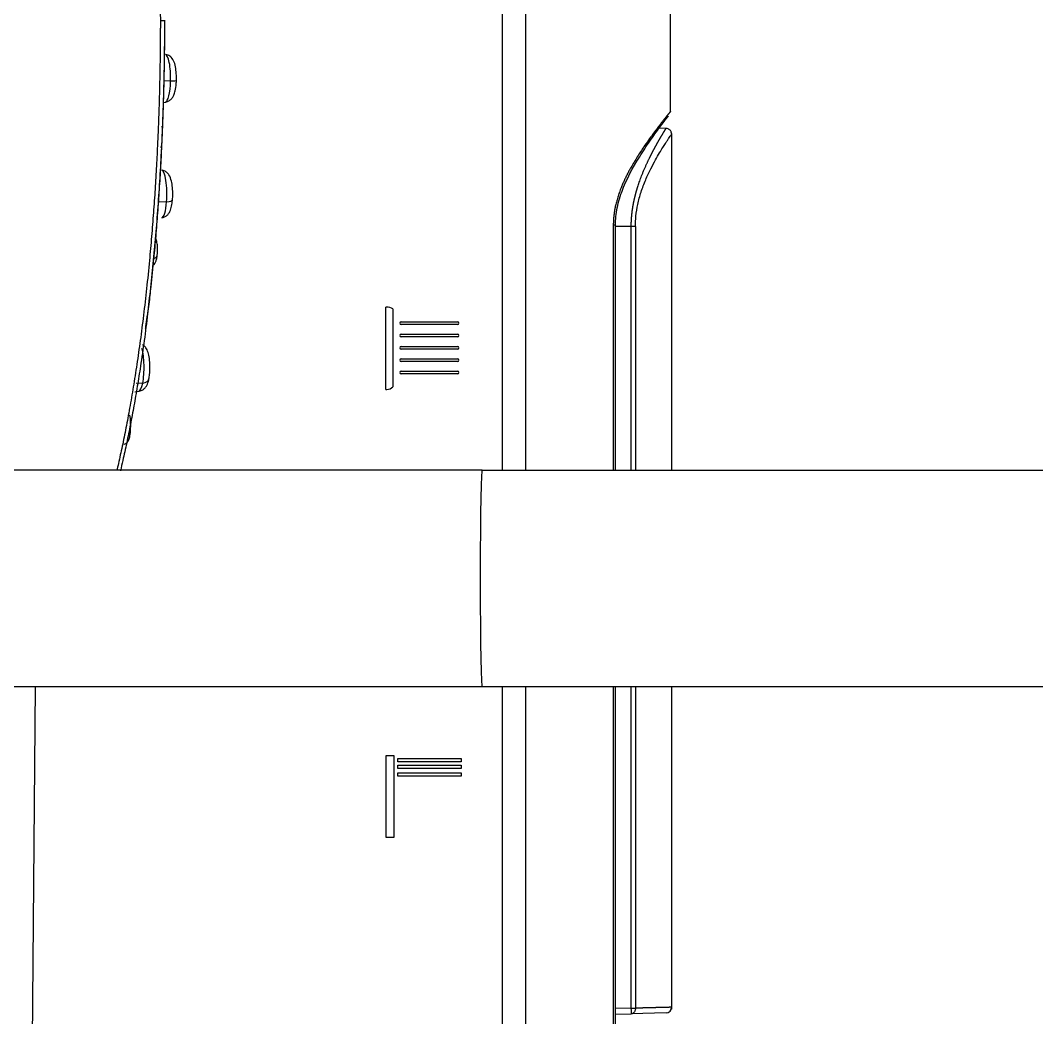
# Model space of a CAD drawing. Header units: millimetres. Extents: x -33000 to 294000, y 0 to 42408.
# Drawn here: x 239881.2 to 239970.5, y 18431 to 18518.6 of the extents above; entities that cross this region are included whole.
import ezdxf

# ---------------------------------------------------------------- set-up
doc = ezdxf.new("R2010")
doc.units = ezdxf.units.MM
doc.header["$LTSCALE"] = 50
doc.layers.add('arch', color=8, linetype='Continuous')

# ---------------------------------------------------------------- blocks, each defined once
blk = doc.blocks.new('A$C6CF502EC')
for p, q in [((-152.278, 69.096), (-152.278, 9.501)), ((-152.085, 9.5), (-152.085, 69)), ((-101.016, 46.004), (-101.335, 9.5)), ((-157.21, 37.822), (-157.21, 9.501)), ((-156.723, 38.162), (-153.664, 38.242)), ((-153.664, 37.742), (-154.029, 37.742)), ((-154.029, 9.5), (-154.029, 37.742)), ((-152.278, 38.278), (-153.664, 38.242)), ((-153.664, 37.742), (-152.278, 37.778)), ((-153.664, 37.742), (-153.664, 9.5)), ((-132.815, 22.761), (-132.144, 22.761)), ((-132.815, 15.557), (-132.815, 22.761)), ((-132.144, 22.761), (-132.144, 15.557)), ((-138.72, 17.371), (-133.156, 17.371)), ((-138.72, 17.088), (-138.72, 17.371)), ((-133.156, 17.088), (-138.72, 17.088)), ((-133.156, 17.371), (-133.156, 17.088)), ((-138.72, 16.691), (-133.156, 16.691)), ((-138.72, 16.407), (-138.72, 16.691)), ((-133.156, 16.407), (-138.72, 16.407)), ((-138.72, 16.114), (-133.156, 16.114)), ((-138.72, 15.83), (-138.72, 16.114)), ((-133.156, 16.691), (-133.156, 16.407)), ((-133.156, 16.114), (-133.156, 15.83)), ((-133.156, 15.83), (-138.72, 15.83)), ((-132.144, 15.557), (-132.815, 15.557)), ((-140.562, 9.5), (-380.526, 9.5)), ((-81.61, 9.5), (-140.562, 9.5)), ((-140.562, -9.5), (-380.526, -9.5)), ((-157.21, -9.5), (-157.21, -39.041)), ((-154.029, -30.9), (-154.029, -9.5)), ((-153.664, -9.5), (-153.664, -30.9)), ((-152.278, -9.5), (-152.278, -31.024)), ((-152.085, -31), (-152.085, -9.5)), ((-140.562, -9.5), (-81.61, -9.5)), ((-132.722, -23.664), (-132.722, -16.818)), ((-132.12, -16.596), (-132.12, -23.82)), ((-110.066, -16.378), (-110.412, -16.428)), ((-110.759, -17.152), (-110.193, -17.097)), ((-138.4, -17.953), (-133.445, -17.953)), ((-133.445, -18.194), (-138.4, -18.194)), ((-138.4, -19.037), (-133.445, -19.037)), ((-133.445, -19.278), (-138.4, -19.278)), ((-138.4, -20.121), (-133.445, -20.121)), ((-133.445, -20.361), (-138.4, -20.361)), ((-138.4, -21.204), (-133.445, -21.204)), ((-133.445, -21.445), (-138.4, -21.445)), ((-138.4, -22.288), (-133.445, -22.288)), ((-133.445, -22.529), (-138.4, -22.529)), ((-154.029, -30.9), (-153.664, -30.9)), ((-153.664, -30.9), (-152.278, -30.9)), ((-112.856, -33.061), (-112.116, -33.025)), ((-156.778, -39.51), (-156.107, -39.528)), ((-157.11, -40.997), (-157.11, -99.532)), ((-112.532, -41.787), (-112.745, -41.818)), ((-113.205, -43.673), (-112.612, -43.663))]:
    blk.add_line(p, q)
for centre, radius, start, end in [((-156.709, 37.662), 0.5, 91.50029, 180.02676), ((-132.181, -17.357), 0.764, 90, 135.12697), ((-132.181, -17.357), 0.764, 85.42361, 90), ((-138.4, -18.074), 0.12, 90, 270), ((-133.445, -18.074), 0.12, 270, 90), ((-138.4, -19.157), 0.12, 90, 270), ((-133.445, -19.157), 0.12, 270, 90), ((-138.4, -20.241), 0.12, 90, 270), ((-133.445, -20.241), 0.12, 270, 90), ((-138.4, -21.325), 0.12, 90, 270), ((-133.445, -21.325), 0.12, 270, 90), ((-138.4, -22.408), 0.12, 90, 270), ((-133.445, -22.408), 0.12, 270, 90), ((-132.183, -22.824), 0.998, 237.31738, 270), ((-132.183, -22.824), 0.998, 270, 273.61653)]:
    blk.add_arc(centre, radius, start, end)
for centre, major_axis, ratio, start_param, end_param in [((-153.651, 37.742), (-0.013, 0.5), 0.026168, 6.283161, 7.853296), ((-140.562, 0), (0, 9.5), 0.017452, 3.141593, 6.283185), ((-108.781, -12.394), (0.765, -0.235), 0.781691, 2.277284, 3.142337), ((-110.397, -18.524), (0, 2.097), 0.228351, 0.032943, 0.857268), ((-110.513, -17.67), (0.785, -0.155), 0.637213, 2.011234, 3.213238), ((-110.397, -18.524), (0, 2.097), 0.228351, 0.857268, 2.484318), ((-111.236, -28.443), (0.793, -0.105), 0.486748, 2.299707, 3.141493), ((-112.404, -33.748), (0, 2.097), 0.228351, 0.032927, 1.237089), ((-112.577, -33.32), (0.798, -0.063), 0.318894, 1.953746, 3.164001), ((-112.404, -33.748), (0, 2.097), 0.228351, 1.237089, 3.108595), ((-112.729, -43.914), (0, 2.097), 0.228351, 0.032959, 1.455708), ((-112.917, -43.764), (0.8, -0.021), 0.1118, 1.942286, 3.151443), ((-112.729, -43.914), (0, 2.097), 0.228351, 1.455708, 3.108579)]:
    blk.add_ellipse(centre, major_axis=major_axis, ratio=ratio, start_param=start_param, end_param=end_param)
for points, degree in [([(-144.36, 9.492), (-144.36, 250)], 1), ([(-142.359, 249), (-142.359, 9.493)], 1), ([(-144.36, -250), (-144.36, -9.5)], 1), ([(-142.359, -9.493), (-142.359, -249)], 1), ([(-111.005, -21.911), (-111.15, -23.026)], 1), ([(-112.486, -39.566), (-112.477, -39.618), (-112.467, -39.669), (-112.454, -39.718)], 3)]:
    blk.add_open_spline(points, degree=degree)
for points, knots in [([(-157.209, 37.662), (-157.209, 37.662), (-157.209, 37.662), (-157.209, 37.662), (-157.208, 37.662), (-157.208, 37.662), (-157.207, 37.662), (-157.205, 37.662), (-157.204, 37.662), (-157.202, 37.662), (-157.2, 37.662), (-157.198, 37.662), (-157.195, 37.662), (-157.193, 37.662), (-157.19, 37.662), (-157.186, 37.663), (-157.183, 37.663), (-157.179, 37.663), (-157.175, 37.663), (-157.171, 37.663), (-157.167, 37.663), (-157.162, 37.663), (-157.157, 37.663), (-157.152, 37.663), (-157.147, 37.664), (-157.141, 37.664), (-157.135, 37.664), (-157.129, 37.664), (-157.123, 37.664), (-157.116, 37.664), (-157.11, 37.664), (-157.103, 37.665), (-157.095, 37.665), (-157.088, 37.665), (-157.08, 37.665), (-157.072, 37.665), (-157.064, 37.666), (-157.055, 37.666), (-157.046, 37.666), (-157.037, 37.666), (-157.028, 37.667), (-157.019, 37.667), (-157.009, 37.667), (-156.999, 37.667), (-156.989, 37.668), (-156.978, 37.668), (-156.967, 37.668), (-156.956, 37.668), (-156.945, 37.669), (-156.934, 37.669), (-156.922, 37.669), (-156.91, 37.669), (-156.898, 37.67), (-156.885, 37.67), (-156.872, 37.67), (-156.859, 37.671), (-156.846, 37.671), (-156.833, 37.671), (-156.819, 37.672), (-156.805, 37.672), (-156.791, 37.672), (-156.776, 37.673), (-156.762, 37.673), (-156.747, 37.674), (-156.731, 37.674), (-156.716, 37.674), (-156.7, 37.675), (-156.684, 37.675), (-156.668, 37.676), (-156.651, 37.676), (-156.635, 37.676), (-156.618, 37.677), (-156.6, 37.677), (-156.583, 37.678), (-156.565, 37.678), (-156.547, 37.679), (-156.529, 37.679), (-156.511, 37.68), (-156.492, 37.68), (-156.473, 37.681), (-156.454, 37.681), (-156.434, 37.681), (-156.414, 37.682), (-156.394, 37.682), (-156.374, 37.683), (-156.353, 37.684), (-156.333, 37.684), (-156.312, 37.685), (-156.29, 37.685), (-156.269, 37.686), (-156.247, 37.686), (-156.225, 37.687), (-156.203, 37.687), (-156.18, 37.688), (-156.158, 37.688), (-156.135, 37.689), (-156.111, 37.69), (-156.088, 37.69), (-156.064, 37.691), (-156.04, 37.691), (-156.016, 37.692), (-155.991, 37.693), (-155.966, 37.693), (-155.941, 37.694), (-155.916, 37.695), (-155.891, 37.695), (-155.865, 37.696), (-155.839, 37.696), (-155.812, 37.697), (-155.786, 37.698), (-155.759, 37.698), (-155.732, 37.699), (-155.705, 37.7), (-155.677, 37.701), (-155.65, 37.701), (-155.622, 37.702), (-155.593, 37.703), (-155.565, 37.703), (-155.536, 37.704), (-155.507, 37.705), (-155.478, 37.706), (-155.448, 37.706), (-155.418, 37.707), (-155.388, 37.708), (-155.358, 37.709), (-155.328, 37.709), (-155.297, 37.71), (-155.266, 37.711), (-155.235, 37.712), (-155.203, 37.712), (-155.171, 37.713), (-155.139, 37.714), (-155.107, 37.715), (-155.075, 37.716), (-155.042, 37.717), (-155.009, 37.717), (-154.976, 37.718), (-154.942, 37.719), (-154.909, 37.72), (-154.875, 37.721), (-154.841, 37.722), (-154.806, 37.722), (-154.772, 37.723), (-154.737, 37.724), (-154.702, 37.725), (-154.666, 37.726), (-154.631, 37.727), (-154.595, 37.728), (-154.559, 37.729), (-154.522, 37.73), (-154.486, 37.731), (-154.449, 37.731), (-154.412, 37.732), (-154.375, 37.733), (-154.337, 37.734), (-154.299, 37.735), (-154.261, 37.736), (-154.223, 37.737), (-154.185, 37.738), (-154.146, 37.739), (-154.107, 37.74), (-154.068, 37.741), (-154.042, 37.742), (-154.029, 37.742)], [0, 0, 0, 0, 0.005936, 0.011876, 0.017819, 0.023765, 0.029715, 0.035669, 0.041626, 0.047586, 0.053549, 0.059517, 0.065487, 0.071461, 0.077439, 0.083419, 0.089404, 0.095392, 0.101383, 0.107377, 0.113375, 0.119377, 0.125382, 0.13139, 0.137402, 0.143417, 0.149436, 0.155458, 0.161484, 0.167513, 0.173545, 0.179581, 0.18562, 0.191663, 0.197709, 0.203759, 0.209812, 0.215868, 0.221928, 0.227992, 0.234058, 0.240129, 0.246202, 0.25228, 0.25836, 0.264444, 0.270532, 0.276622, 0.282717, 0.288814, 0.294916, 0.30102, 0.307128, 0.31324, 0.319355, 0.325473, 0.331595, 0.33772, 0.343849, 0.349981, 0.356116, 0.362255, 0.368398, 0.374544, 0.380693, 0.386846, 0.393002, 0.399162, 0.405325, 0.411491, 0.417661, 0.423834, 0.430011, 0.436191, 0.442375, 0.448562, 0.454753, 0.460947, 0.467144, 0.473345, 0.479549, 0.485757, 0.491968, 0.498183, 0.504401, 0.510622, 0.516847, 0.523076, 0.529308, 0.535543, 0.541781, 0.548024, 0.554269, 0.560518, 0.566771, 0.573026, 0.579286, 0.585548, 0.591815, 0.598084, 0.604357, 0.610634, 0.616914, 0.623197, 0.629484, 0.635774, 0.642068, 0.648365, 0.654665, 0.660969, 0.667277, 0.673588, 0.679902, 0.68622, 0.692541, 0.698866, 0.705194, 0.711525, 0.71786, 0.724198, 0.73054, 0.736885, 0.743234, 0.749586, 0.755942, 0.762301, 0.768663, 0.775029, 0.781398, 0.787771, 0.794147, 0.800527, 0.80691, 0.813296, 0.819686, 0.82608, 0.832477, 0.838877, 0.84528, 0.851688, 0.858098, 0.864512, 0.87093, 0.87735, 0.883775, 0.890202, 0.896634, 0.903068, 0.909506, 0.915948, 0.922393, 0.928841, 0.935293, 0.941748, 0.948207, 0.954669, 0.961134, 0.967603, 0.974076, 0.980552, 0.987031, 0.993514, 1, 1, 1, 1]), ([(-154.029, 37.742), (-154.029, 37.774), (-154.027, 37.807), (-154.018, 37.87), (-154.012, 37.901), (-153.994, 37.961), (-153.983, 37.99), (-153.957, 38.044), (-153.941, 38.069), (-153.908, 38.115), (-153.889, 38.136), (-153.849, 38.173), (-153.828, 38.188), (-153.784, 38.214), (-153.76, 38.224), (-153.713, 38.237), (-153.688, 38.241), (-153.664, 38.242)], [0, 0, 0, 0, 0.125, 0.125, 0.25, 0.25, 0.375, 0.375, 0.5, 0.5, 0.625, 0.625, 0.75, 0.75, 0.875, 0.875, 1, 1, 1, 1]), ([(-112.303, -48.97), (-112.303, -48.93), (-112.303, -48.849), (-112.303, -48.726), (-112.303, -48.598), (-112.303, -48.468), (-112.302, -48.333), (-112.302, -48.195), (-112.301, -48.053), (-112.301, -47.907), (-112.3, -47.758), (-112.299, -47.605), (-112.298, -47.448), (-112.297, -47.288), (-112.296, -47.124), (-112.295, -46.957), (-112.293, -46.786), (-112.291, -46.611), (-112.289, -46.432), (-112.287, -46.25), (-112.285, -46.064), (-112.283, -45.875), (-112.28, -45.682), (-112.277, -45.485), (-112.274, -45.285), (-112.271, -45.081), (-112.268, -44.873), (-112.264, -44.662), (-112.26, -44.447), (-112.256, -44.229), (-112.251, -44.007), (-112.246, -43.781), (-112.241, -43.552), (-112.236, -43.32), (-112.23, -43.084), (-112.224, -42.844), (-112.218, -42.601), (-112.211, -42.354), (-112.204, -42.104), (-112.197, -41.85), (-112.189, -41.593), (-112.181, -41.332), (-112.172, -41.068), (-112.163, -40.8), (-112.153, -40.529), (-112.144, -40.255), (-112.133, -39.977), (-112.122, -39.695), (-112.111, -39.411), (-112.099, -39.123), (-112.087, -38.832), (-112.074, -38.537), (-112.035, -37.665), (-111.962, -36.208), (-111.841, -34.164), (-111.699, -32.095), (-111.535, -30.006), (-111.336, -27.779), (-111.101, -25.465), (-110.831, -23.116), (-110.545, -20.892), (-110.245, -18.793), (-109.934, -16.816), (-109.614, -14.961), (-109.289, -13.224), (-108.959, -11.603), (-108.687, -10.366), (-108.525, -9.669), (-108.477, -9.464)], [0, 0, 0, 0, 0.002719, 0.005521, 0.008407, 0.011377, 0.014429, 0.017566, 0.020785, 0.024089, 0.027475, 0.030945, 0.034499, 0.038136, 0.041856, 0.04566, 0.049547, 0.053518, 0.057572, 0.06171, 0.065931, 0.070235, 0.074623, 0.079094, 0.083648, 0.088286, 0.093007, 0.097812, 0.1027, 0.107671, 0.112726, 0.117864, 0.123085, 0.12839, 0.133778, 0.139249, 0.144804, 0.150442, 0.156163, 0.161968, 0.167855, 0.173826, 0.179881, 0.186018, 0.192239, 0.198543, 0.20493, 0.2114, 0.217954, 0.224591, 0.231311, 0.238114, 0.245, 0.291771, 0.339655, 0.388652, 0.438762, 0.489984, 0.551353, 0.610984, 0.66888, 0.725044, 0.779477, 0.832183, 0.883162, 0.932416, 0.979945, 1, 1, 1, 1]), ([(-111.293, -24.089), (-111.259, -23.799), (-111.13, -22.719), (-110.892, -20.88), (-110.585, -18.766), (-110.281, -16.86), (-109.986, -15.152), (-109.675, -13.496), (-109.35, -11.894), (-109.055, -10.552), (-108.867, -9.749), (-108.795, -9.45)], [0, 0, 0, 0, 0.053274, 0.199153, 0.345419, 0.462295, 0.578939, 0.695532, 0.812255, 0.929286, 1, 1, 1, 1]), ([(-109.545, -12.159), (-109.579, -12.271), (-109.647, -12.564), (-109.699, -13.053), (-109.699, -13.411), (-109.694, -13.557)], [0, 0, 0, 0, 0.295704, 0.721294, 1, 1, 1, 1]), ([(-109.694, -13.557), (-109.695, -13.617), (-109.696, -13.891), (-109.665, -14.154), (-109.633, -14.339), (-109.633, -14.339)], [0, 0, 0, 0, 0.217417, 0.999765, 1, 1, 1, 1]), ([(-110.417, -16.445), (-110.494, -16.45), (-110.658, -16.483), (-110.876, -16.63), (-111.056, -16.835), (-111.204, -17.126), (-111.279, -17.372), (-111.303, -17.539)], [0, 0, 0, 0, 0.130555, 0.299261, 0.46314, 0.655046, 1, 1, 1, 1]), ([(-111.298, -17.515), (-111.322, -17.638), (-111.368, -17.947), (-111.396, -18.517), (-111.366, -19.167), (-111.27, -19.721), (-111.131, -20.11), (-110.925, -20.371), (-110.79, -20.475), (-110.741, -20.504)], [0, 0, 0, 0, 0.123769, 0.298004, 0.480865, 0.670382, 0.845219, 0.948082, 1, 1, 1, 1]), ([(-111.163, -22.992), (-111.182, -23.146), (-111.298, -24.076), (-111.499, -25.812), (-111.747, -28.242), (-111.967, -30.725), (-112.159, -33.252), (-112.323, -35.815), (-112.416, -37.619), (-112.462, -38.64), (-112.472, -38.866), (-112.482, -39.093), (-112.492, -39.32), (-112.501, -39.546), (-112.51, -39.774), (-112.519, -40.001), (-112.528, -40.228), (-112.536, -40.456), (-112.545, -40.684), (-112.553, -40.912), (-112.561, -41.14), (-112.568, -41.368), (-112.576, -41.596), (-112.583, -41.825), (-112.59, -42.054), (-112.596, -42.283), (-112.603, -42.512), (-112.609, -42.741), (-112.615, -42.971), (-112.621, -43.201), (-112.627, -43.431), (-112.632, -43.661), (-112.637, -43.891), (-112.642, -44.121), (-112.647, -44.352), (-112.651, -44.582), (-112.656, -44.813), (-112.66, -45.044), (-112.664, -45.276), (-112.667, -45.507), (-112.671, -45.739), (-112.674, -45.97), (-112.677, -46.202), (-112.679, -46.435), (-112.682, -46.667), (-112.684, -46.899), (-112.686, -47.132), (-112.688, -47.365), (-112.69, -47.598), (-112.691, -47.831), (-112.692, -48.064), (-112.693, -48.298), (-112.694, -48.531), (-112.694, -48.765), (-112.694, -48.921), (-112.695, -48.999)], [0, 0, 0, 0, 0.01933, 0.117129, 0.215073, 0.313475, 0.411504, 0.509402, 0.607411, 0.615907, 0.624403, 0.632899, 0.641394, 0.649889, 0.658384, 0.66688, 0.675376, 0.683872, 0.692369, 0.700867, 0.709366, 0.717866, 0.726367, 0.734869, 0.743374, 0.75188, 0.760388, 0.768898, 0.77741, 0.785924, 0.794441, 0.802961, 0.811484, 0.820009, 0.828538, 0.83707, 0.845605, 0.854144, 0.862687, 0.871233, 0.879784, 0.888339, 0.896898, 0.905461, 0.91403, 0.922603, 0.931181, 0.939764, 0.948352, 0.956946, 0.965545, 0.97415, 0.982761, 0.991377, 1, 1, 1, 1]), ([(-112.67, -48.999), (-112.67, -48.962), (-112.67, -48.887), (-112.669, -48.775), (-112.669, -48.662), (-112.669, -48.55), (-112.669, -48.438), (-112.668, -48.326), (-112.668, -48.214), (-112.667, -48.102), (-112.667, -47.99), (-112.666, -47.878), (-112.666, -47.766), (-112.665, -47.654), (-112.664, -47.542), (-112.664, -47.43), (-112.663, -47.318), (-112.662, -47.206), (-112.661, -47.094), (-112.66, -46.982), (-112.659, -46.87), (-112.658, -46.758), (-112.657, -46.646), (-112.656, -46.535), (-112.655, -46.423), (-112.653, -46.311), (-112.652, -46.199), (-112.651, -46.088), (-112.649, -45.976), (-112.648, -45.864), (-112.646, -45.752), (-112.645, -45.641), (-112.643, -45.529), (-112.641, -45.418), (-112.64, -45.306), (-112.638, -45.194), (-112.636, -45.083), (-112.634, -44.971), (-112.632, -44.86), (-112.63, -44.749), (-112.628, -44.637), (-112.626, -44.526), (-112.624, -44.414), (-112.622, -44.303), (-112.62, -44.191), (-112.617, -44.08), (-112.615, -43.969), (-112.613, -43.858), (-112.61, -43.746), (-112.608, -43.635), (-112.605, -43.524), (-112.603, -43.413), (-112.6, -43.301), (-112.597, -43.19), (-112.595, -43.079), (-112.592, -42.968), (-112.589, -42.857), (-112.586, -42.746), (-112.583, -42.635), (-112.58, -42.524), (-112.577, -42.413), (-112.574, -42.302), (-112.571, -42.191), (-112.567, -42.08), (-112.564, -41.969), (-112.561, -41.858), (-112.557, -41.747), (-112.554, -41.636), (-112.551, -41.525), (-112.547, -41.414), (-112.543, -41.304), (-112.54, -41.193), (-112.536, -41.082), (-112.532, -40.971), (-112.529, -40.861), (-112.525, -40.75), (-112.521, -40.639), (-112.517, -40.529), (-112.513, -40.418), (-112.509, -40.307), (-112.505, -40.197), (-112.501, -40.086), (-112.496, -39.976), (-112.492, -39.865), (-112.488, -39.755), (-112.483, -39.644), (-112.479, -39.534), (-112.475, -39.423), (-112.47, -39.313), (-112.465, -39.202), (-112.461, -39.092), (-112.456, -38.982), (-112.451, -38.871), (-112.447, -38.761), (-112.442, -38.651), (-112.437, -38.54), (-112.432, -38.43), (-112.397, -37.654), (-112.324, -36.219), (-112.2, -34.142), (-112.057, -32.089), (-111.896, -30.061), (-111.702, -27.895), (-111.5, -25.904), (-111.352, -24.593), (-111.293, -24.089)], [0, 0, 0, 0, 0.00434, 0.008679, 0.013017, 0.017355, 0.021691, 0.026027, 0.030363, 0.034697, 0.039031, 0.043365, 0.047697, 0.052029, 0.056361, 0.060692, 0.065022, 0.069352, 0.073681, 0.07801, 0.082338, 0.086666, 0.090993, 0.09532, 0.099646, 0.103973, 0.108298, 0.112624, 0.116949, 0.121273, 0.125597, 0.129922, 0.134245, 0.138569, 0.142892, 0.147215, 0.151538, 0.155861, 0.160183, 0.164505, 0.168828, 0.17315, 0.177472, 0.181794, 0.186116, 0.190437, 0.194759, 0.199081, 0.203403, 0.207725, 0.212046, 0.216368, 0.220691, 0.225013, 0.229335, 0.233657, 0.23798, 0.242303, 0.246626, 0.250949, 0.255272, 0.259596, 0.26392, 0.268244, 0.272569, 0.276893, 0.281219, 0.285544, 0.28987, 0.294196, 0.298523, 0.30285, 0.307178, 0.311506, 0.315835, 0.320164, 0.324493, 0.328823, 0.333154, 0.337485, 0.341817, 0.34615, 0.350483, 0.354817, 0.359151, 0.363486, 0.367822, 0.372158, 0.376496, 0.380834, 0.385173, 0.389512, 0.393853, 0.398194, 0.402536, 0.406879, 0.411223, 0.415568, 0.498681, 0.58161, 0.664484, 0.747431, 0.830579, 0.934306, 1, 1, 1, 1]), ([(-111.66, -27.47), (-111.693, -27.501), (-111.777, -27.591), (-111.888, -27.774), (-111.974, -28.02), (-112.016, -28.223), (-112.029, -28.339)], [0, 0, 0, 0, 0.131628, 0.361638, 0.648534, 1, 1, 1, 1]), ([(-112.029, -28.339), (-112.043, -28.451), (-112.065, -28.715), (-112.058, -29.169), (-112.001, -29.582), (-111.932, -29.815), (-111.885, -29.917)], [0, 0, 0, 0, 0.207655, 0.487149, 0.767096, 1, 1, 1, 1]), ([(-154.029, -30.9), (-154.029, -31.204), (-154.063, -31.862), (-154.227, -32.881), (-154.523, -33.957), (-154.922, -35.008), (-155.363, -35.952), (-155.779, -36.732), (-156.134, -37.344), (-156.425, -37.819), (-156.656, -38.182), (-156.837, -38.459), (-156.98, -38.674), (-157.093, -38.841), (-157.172, -38.956), (-157.205, -39.005), (-157.21, -39.012), (-157.21, -39.012)], [0, 0, 0, 0, 0.068466, 0.148071, 0.235056, 0.330594, 0.425702, 0.51127, 0.586479, 0.653445, 0.713187, 0.766242, 0.815705, 0.86743, 0.921082, 0.973912, 1, 1, 1, 1]), ([(-157.109, -40.997), (-157.109, -40.997), (-157.109, -40.997), (-157.109, -40.997), (-157.109, -40.997), (-157.108, -40.996), (-157.107, -40.995), (-157.107, -40.994), (-157.106, -40.993), (-157.105, -40.992), (-157.103, -40.99), (-157.102, -40.989), (-157.1, -40.987), (-157.099, -40.985), (-157.097, -40.983), (-157.095, -40.98), (-157.093, -40.978), (-157.091, -40.975), (-157.088, -40.972), (-157.086, -40.969), (-157.083, -40.965), (-157.08, -40.962), (-157.077, -40.958), (-157.074, -40.954), (-157.071, -40.95), (-157.067, -40.946), (-157.063, -40.941), (-157.06, -40.937), (-157.056, -40.932), (-157.051, -40.927), (-157.047, -40.921), (-157.043, -40.916), (-157.038, -40.91), (-157.033, -40.904), (-157.028, -40.898), (-157.023, -40.892), (-157.018, -40.885), (-157.012, -40.878), (-157.007, -40.872), (-157.001, -40.864), (-156.995, -40.857), (-156.989, -40.849), (-156.982, -40.842), (-156.976, -40.834), (-156.969, -40.825), (-156.962, -40.817), (-156.955, -40.808), (-156.948, -40.799), (-156.941, -40.79), (-156.933, -40.781), (-156.926, -40.772), (-156.918, -40.762), (-156.91, -40.752), (-156.902, -40.742), (-156.893, -40.731), (-156.885, -40.721), (-156.876, -40.71), (-156.867, -40.699), (-156.858, -40.688), (-156.849, -40.676), (-156.839, -40.664), (-156.83, -40.652), (-156.82, -40.64), (-156.81, -40.628), (-156.8, -40.615), (-156.79, -40.602), (-156.779, -40.589), (-156.769, -40.576), (-156.758, -40.563), (-156.747, -40.549), (-156.736, -40.535), (-156.725, -40.521), (-156.713, -40.507), (-156.702, -40.492), (-156.69, -40.477), (-156.678, -40.462), (-156.666, -40.447), (-156.653, -40.431), (-156.641, -40.416), (-156.628, -40.4), (-156.615, -40.383), (-156.602, -40.367), (-156.589, -40.35), (-156.576, -40.334), (-156.562, -40.316), (-156.548, -40.299), (-156.483, -40.217), (-156.352, -40.05), (-156.129, -39.764), (-155.859, -39.411), (-155.54, -38.984), (-155.17, -38.476), (-154.809, -37.96), (-154.478, -37.466), (-154.193, -37.024), (-153.91, -36.562), (-153.665, -36.142), (-153.462, -35.773), (-153.3, -35.464), (-153.147, -35.154), (-153.002, -34.845), (-152.867, -34.538), (-152.723, -34.185), (-152.577, -33.792), (-152.439, -33.36), (-152.327, -32.945), (-152.26, -32.647), (-152.225, -32.462), (-152.21, -32.384), (-152.197, -32.307), (-152.184, -32.229), (-152.172, -32.151), (-152.161, -32.073), (-152.15, -31.996), (-152.141, -31.918), (-152.132, -31.841), (-152.123, -31.763), (-152.116, -31.686), (-152.109, -31.609), (-152.104, -31.533), (-152.099, -31.456), (-152.094, -31.379), (-152.091, -31.303), (-152.088, -31.227), (-152.086, -31.151), (-152.085, -31.075), (-152.085, -31.025), (-152.085, -31)], [0, 0, 0, 0, 0.00253, 0.005067, 0.007609, 0.010157, 0.01271, 0.01527, 0.017835, 0.020406, 0.022983, 0.025566, 0.028154, 0.030748, 0.033348, 0.035954, 0.038565, 0.041182, 0.043805, 0.046433, 0.049068, 0.051707, 0.054353, 0.057004, 0.059661, 0.062324, 0.064992, 0.067666, 0.070345, 0.07303, 0.075721, 0.078417, 0.081119, 0.083827, 0.086539, 0.089258, 0.091982, 0.094712, 0.097447, 0.100187, 0.102933, 0.105685, 0.108442, 0.111204, 0.113973, 0.116746, 0.119526, 0.122311, 0.125101, 0.127898, 0.130699, 0.133507, 0.13632, 0.139139, 0.141963, 0.144793, 0.147629, 0.15047, 0.153318, 0.15617, 0.159029, 0.161893, 0.164763, 0.167638, 0.170519, 0.173406, 0.176299, 0.179197, 0.1821, 0.18501, 0.187925, 0.190845, 0.193772, 0.196703, 0.199641, 0.202584, 0.205532, 0.208486, 0.211446, 0.214411, 0.217381, 0.220357, 0.223338, 0.226325, 0.229317, 0.232314, 0.235317, 0.271639, 0.312164, 0.356904, 0.405844, 0.458918, 0.516107, 0.554072, 0.591963, 0.629779, 0.667514, 0.69096, 0.713854, 0.736205, 0.758017, 0.779284, 0.799999, 0.829512, 0.85728, 0.883326, 0.907656, 0.912419, 0.917167, 0.9219, 0.926617, 0.931319, 0.936005, 0.940676, 0.945331, 0.94997, 0.954594, 0.959203, 0.963796, 0.968374, 0.972937, 0.977485, 0.982017, 0.986535, 0.991038, 0.995526, 1, 1, 1, 1]), ([(-152.273, -30.814), (-152.267, -31.334), (-152.342, -32.393), (-152.986, -34.606), (-154.129, -36.657), (-155.332, -38.466), (-156.204, -39.671), (-156.803, -40.456), (-156.916, -40.602), (-156.933, -40.623)], [0, 0, 0, 0, 0.10154, 0.212582, 0.464566, 0.605914, 0.757036, 0.917769, 1, 1, 1, 1]), ([(-153.664, -30.9), (-153.664, -30.913), (-153.664, -30.938), (-153.663, -30.975), (-153.663, -31.013), (-153.664, -31.051), (-153.664, -31.09), (-153.664, -31.128), (-153.665, -31.166), (-153.666, -31.205), (-153.667, -31.243), (-153.668, -31.282), (-153.669, -31.321), (-153.671, -31.36), (-153.673, -31.399), (-153.674, -31.439), (-153.677, -31.478), (-153.679, -31.518), (-153.681, -31.557), (-153.684, -31.597), (-153.687, -31.637), (-153.689, -31.677), (-153.693, -31.717), (-153.696, -31.758), (-153.699, -31.798), (-153.703, -31.839), (-153.707, -31.879), (-153.711, -31.92), (-153.715, -31.961), (-153.719, -32.002), (-153.724, -32.043), (-153.729, -32.084), (-153.733, -32.125), (-153.738, -32.167), (-153.744, -32.208), (-153.749, -32.25), (-153.755, -32.291), (-153.76, -32.333), (-153.766, -32.375), (-153.772, -32.417), (-153.779, -32.459), (-153.785, -32.501), (-153.792, -32.543), (-153.799, -32.586), (-153.806, -32.628), (-153.813, -32.671), (-153.82, -32.713), (-153.828, -32.756), (-153.835, -32.799), (-153.843, -32.841), (-153.851, -32.884), (-153.859, -32.927), (-153.868, -32.97), (-153.876, -33.014), (-153.885, -33.057), (-153.894, -33.1), (-153.903, -33.143), (-153.912, -33.187), (-153.922, -33.23), (-153.931, -33.274), (-153.941, -33.318), (-153.951, -33.361), (-153.961, -33.405), (-153.972, -33.449), (-153.982, -33.493), (-153.993, -33.536), (-154.004, -33.58), (-154.015, -33.624), (-154.026, -33.668), (-154.037, -33.713), (-154.049, -33.757), (-154.06, -33.801), (-154.072, -33.845), (-154.084, -33.889), (-154.097, -33.934), (-154.109, -33.978), (-154.122, -34.022), (-154.134, -34.067), (-154.147, -34.111), (-154.161, -34.155), (-154.174, -34.2), (-154.187, -34.244), (-154.201, -34.289), (-154.215, -34.333), (-154.229, -34.378), (-154.243, -34.422), (-154.275, -34.522), (-154.327, -34.679), (-154.403, -34.895), (-154.485, -35.12), (-154.573, -35.352), (-154.668, -35.591), (-154.769, -35.836), (-154.857, -36.039), (-154.928, -36.199), (-154.979, -36.312), (-155.028, -36.419), (-155.074, -36.519), (-155.117, -36.612), (-155.158, -36.698), (-155.197, -36.779), (-155.233, -36.853), (-155.267, -36.922), (-155.298, -36.985), (-155.327, -37.042), (-155.353, -37.094), (-155.377, -37.141), (-155.398, -37.182), (-155.417, -37.218), (-155.433, -37.25), (-155.447, -37.276), (-155.458, -37.298), (-155.467, -37.315), (-155.473, -37.327), (-155.482, -37.343), (-155.493, -37.365), (-155.509, -37.394), (-155.524, -37.423), (-155.539, -37.452), (-155.554, -37.48), (-155.568, -37.508), (-155.583, -37.536), (-155.598, -37.564), (-155.612, -37.591), (-155.626, -37.618), (-155.641, -37.645), (-155.655, -37.671), (-155.669, -37.697), (-155.683, -37.723), (-155.697, -37.749), (-155.71, -37.775), (-155.724, -37.8), (-155.737, -37.825), (-155.751, -37.849), (-155.764, -37.874), (-155.777, -37.898), (-155.79, -37.922), (-155.803, -37.946), (-155.816, -37.969), (-155.829, -37.993), (-155.842, -38.016), (-155.854, -38.038), (-155.867, -38.061), (-155.879, -38.083), (-155.891, -38.105), (-155.904, -38.127), (-155.916, -38.148), (-155.928, -38.17), (-155.939, -38.191), (-155.951, -38.212), (-155.963, -38.232), (-155.974, -38.253), (-155.986, -38.273), (-155.997, -38.293), (-156.008, -38.313), (-156.019, -38.332), (-156.03, -38.351), (-156.041, -38.37), (-156.052, -38.389), (-156.063, -38.408), (-156.073, -38.426), (-156.084, -38.444), (-156.094, -38.462), (-156.104, -38.48), (-156.114, -38.498), (-156.124, -38.515), (-156.134, -38.532), (-156.144, -38.549), (-156.154, -38.566), (-156.164, -38.582), (-156.173, -38.599), (-156.182, -38.615), (-156.192, -38.631), (-156.201, -38.646), (-156.21, -38.662), (-156.219, -38.677), (-156.228, -38.692), (-156.237, -38.707), (-156.245, -38.722), (-156.254, -38.737), (-156.262, -38.751), (-156.271, -38.765), (-156.279, -38.779), (-156.287, -38.793), (-156.295, -38.807), (-156.303, -38.82), (-156.311, -38.833), (-156.319, -38.846), (-156.326, -38.859), (-156.334, -38.872), (-156.341, -38.884), (-156.349, -38.897), (-156.36, -38.915), (-156.374, -38.94), (-156.392, -38.97), (-156.409, -38.999), (-156.426, -39.027), (-156.442, -39.054), (-156.458, -39.081), (-156.473, -39.106), (-156.488, -39.131), (-156.502, -39.155), (-156.516, -39.178), (-156.53, -39.201), (-156.543, -39.222), (-156.556, -39.243), (-156.568, -39.263), (-156.58, -39.282), (-156.591, -39.301), (-156.602, -39.318), (-156.612, -39.335), (-156.622, -39.351), (-156.631, -39.366), (-156.64, -39.381), (-156.649, -39.394), (-156.657, -39.407), (-156.664, -39.419), (-156.671, -39.431), (-156.678, -39.441), (-156.684, -39.451), (-156.69, -39.46), (-156.695, -39.469), (-156.7, -39.476), (-156.704, -39.483), (-156.708, -39.489), (-156.712, -39.494), (-156.715, -39.499), (-156.717, -39.503), (-156.719, -39.506), (-156.721, -39.509), (-156.722, -39.51), (-156.723, -39.511), (-156.723, -39.512), (-156.723, -39.512)], [0, 0, 0, 0, 0.002687, 0.005384, 0.008091, 0.010807, 0.013533, 0.016269, 0.019014, 0.02177, 0.024535, 0.027311, 0.030096, 0.032892, 0.035698, 0.038514, 0.04134, 0.044177, 0.047024, 0.049881, 0.052749, 0.055628, 0.058517, 0.061416, 0.064326, 0.067247, 0.070179, 0.073122, 0.076075, 0.079039, 0.082014, 0.085, 0.087997, 0.091005, 0.094024, 0.097055, 0.100096, 0.103149, 0.106213, 0.109288, 0.112374, 0.115472, 0.118581, 0.121702, 0.124834, 0.127978, 0.131133, 0.1343, 0.137478, 0.140668, 0.14387, 0.147083, 0.150308, 0.153545, 0.156793, 0.160054, 0.163326, 0.16661, 0.169907, 0.173215, 0.176535, 0.179867, 0.183211, 0.186567, 0.189936, 0.193316, 0.196709, 0.200113, 0.20353, 0.20696, 0.210401, 0.213855, 0.217321, 0.220799, 0.22429, 0.227793, 0.231309, 0.234837, 0.238378, 0.241931, 0.245496, 0.249074, 0.252665, 0.256268, 0.259884, 0.263512, 0.267153, 0.284285, 0.302453, 0.321661, 0.341907, 0.363191, 0.385515, 0.408877, 0.420422, 0.431431, 0.441904, 0.451841, 0.461242, 0.470109, 0.47844, 0.486236, 0.493497, 0.500223, 0.506415, 0.512072, 0.517195, 0.521784, 0.525838, 0.529358, 0.532345, 0.534797, 0.536716, 0.5381, 0.538951, 0.54232, 0.545676, 0.54902, 0.552351, 0.55567, 0.558977, 0.562271, 0.565553, 0.568822, 0.572079, 0.575323, 0.578555, 0.581775, 0.584982, 0.588177, 0.59136, 0.59453, 0.597688, 0.600834, 0.603967, 0.607088, 0.610196, 0.613293, 0.616376, 0.619448, 0.622507, 0.625554, 0.628589, 0.631611, 0.634622, 0.63762, 0.640605, 0.643579, 0.64654, 0.649489, 0.652425, 0.65535, 0.658262, 0.661162, 0.66405, 0.666926, 0.669789, 0.67264, 0.67548, 0.678307, 0.681121, 0.683924, 0.686715, 0.689493, 0.69226, 0.695014, 0.697756, 0.700486, 0.703204, 0.70591, 0.708604, 0.711286, 0.713955, 0.716613, 0.719259, 0.721893, 0.724514, 0.727124, 0.729722, 0.732307, 0.734881, 0.737443, 0.739993, 0.742531, 0.745057, 0.747571, 0.750073, 0.752564, 0.755042, 0.757509, 0.759964, 0.762407, 0.764838, 0.771053, 0.777248, 0.783424, 0.789582, 0.79572, 0.80184, 0.807942, 0.814025, 0.82009, 0.826137, 0.832166, 0.838177, 0.844171, 0.850147, 0.856106, 0.862048, 0.867973, 0.873882, 0.879774, 0.88565, 0.891509, 0.897352, 0.90318, 0.908992, 0.914788, 0.920569, 0.926335, 0.932086, 0.937822, 0.943544, 0.949251, 0.954944, 0.960623, 0.966288, 0.97194, 0.977578, 0.983203, 0.988815, 0.994414, 1, 1, 1, 1]), ([(-152.278, -31), (-152.278, -31), (-152.271, -31), (-152.241, -31), (-152.219, -31), (-152.161, -31), (-152.125, -31), (-152.085, -31)], [0, 0, 0, 0, 0.326757, 0.326757, 0.663378, 0.663378, 1, 1, 1, 1]), ([(-112.425, -31.663), (-112.516, -31.674), (-112.689, -31.718), (-112.911, -31.878), (-113.083, -32.09), (-113.228, -32.391), (-113.322, -32.774), (-113.365, -33.122), (-113.376, -33.284)], [0, 0, 0, 0, 0.117048, 0.243037, 0.368185, 0.519815, 0.789123, 1, 1, 1, 1]), ([(-113.374, -33.257), (-113.385, -33.398), (-113.401, -33.744), (-113.379, -34.331), (-113.283, -34.93), (-113.142, -35.349), (-112.862, -35.666), (-112.626, -35.81), (-112.471, -35.826), (-112.422, -35.827)], [0, 0, 0, 0, 0.128361, 0.31907, 0.51809, 0.744595, 0.850472, 0.954896, 1, 1, 1, 1]), ([(-112.354, -37.84), (-112.37, -37.874), (-112.388, -37.918), (-112.404, -37.962), (-112.407, -37.97)], [0, 0, 0, 0, 0.802864, 1, 1, 1, 1]), ([(-157.21, -39.008), (-157.209, -39.072), (-157.193, -39.166), (-157.134, -39.283), (-157.07, -39.363), (-156.992, -39.429), (-156.876, -39.491), (-156.783, -39.51), (-156.719, -39.512)], [0, 0, 0, 0, 0.239559, 0.368402, 0.49995, 0.631504, 0.760369, 1, 1, 1, 1]), ([(-112.747, -41.837), (-112.813, -41.839), (-112.969, -41.862), (-113.184, -41.999), (-113.37, -42.198), (-113.517, -42.467), (-113.632, -42.844), (-113.698, -43.318), (-113.714, -43.655), (-113.717, -43.771)], [0, 0, 0, 0, 0.073757, 0.187645, 0.296145, 0.41992, 0.615943, 0.872991, 1, 1, 1, 1]), ([(-113.716, -43.743), (-113.72, -43.888), (-113.718, -44.239), (-113.664, -44.817), (-113.547, -45.318), (-113.329, -45.714), (-113.017, -45.946), (-112.831, -45.988), (-112.747, -45.996)], [0, 0, 0, 0, 0.141992, 0.353363, 0.592918, 0.79627, 0.915392, 1, 1, 1, 1]), ([(-112.31, -48.99), (-112.313, -48.99), (-112.32, -48.99), (-112.331, -48.99), (-112.342, -48.99), (-112.353, -48.99), (-112.365, -48.99), (-112.377, -48.99), (-112.389, -48.99), (-112.402, -48.99), (-112.415, -48.991), (-112.428, -48.991), (-112.441, -48.991), (-112.454, -48.991), (-112.468, -48.992), (-112.481, -48.992), (-112.495, -48.992), (-112.508, -48.993), (-112.522, -48.993), (-112.535, -48.993), (-112.548, -48.994), (-112.564, -48.994), (-112.582, -48.995), (-112.601, -48.996), (-112.617, -48.997), (-112.631, -48.997), (-112.642, -48.998), (-112.65, -48.998), (-112.657, -48.998), (-112.662, -48.999), (-112.666, -48.999), (-112.668, -48.999), (-112.669, -48.999), (-112.67, -48.999)], [0, 0, 0, 0, 0.01735, 0.035493, 0.054429, 0.07416, 0.094689, 0.116018, 0.138149, 0.161087, 0.184834, 0.209394, 0.23477, 0.260964, 0.287979, 0.315818, 0.34448, 0.373966, 0.404277, 0.43541, 0.467363, 0.500132, 0.559906, 0.616806, 0.67082, 0.721943, 0.770183, 0.815554, 0.858075, 0.897764, 0.934639, 0.968715, 1, 1, 1, 1]), ([(-100.016, -104.005), (-100.746, -103.934), (-101.475, -103.583), (-102.394, -102.781), (-102.595, -102.584), (-102.994, -102.145), (-103.589, -101.422), (-104.171, -100.51), (-104.74, -99.475), (-104.928, -99.11), (-105.299, -98.34), (-105.85, -97.124), (-106.555, -95.27), (-107.059, -93.715), (-107.389, -92.643), (-107.551, -92.089), (-108.027, -90.376), (-108.332, -89.166), (-108.913, -86.622), (-109.189, -85.287), (-109.711, -82.505), (-110.446, -78.163), (-111.031, -73.379), (-111.424, -69.22), (-111.498, -68.38), (-111.637, -66.685), (-111.83, -64.118), (-112.178, -57.992), (-112.301, -52.58), (-112.303, -48.97)], [0, 0, 0, 0, 0.112534, 0.112534, 0.144229, 0.144229, 0.175924, 0.239315, 0.239315, 0.27101, 0.27101, 0.302705, 0.366096, 0.397791, 0.397791, 0.429486, 0.429486, 0.492877, 0.492877, 0.556267, 0.556267, 0.619657, 0.746438, 0.746438, 0.778133, 0.778133, 0.809829, 0.873219, 1, 1, 1, 1])]:
    blk.add_open_spline(points, degree=3, knots=knots)

msp = doc.modelspace()

# ---------------------------------------------------------------- block references
at = {"layer": 'arch', "ltscale": 25, "rotation": 180}
msp.add_blockref('A$C6CF502EC', (239781.206, 18469.605), dxfattribs=at)

doc.saveas('drawing.dxf')
